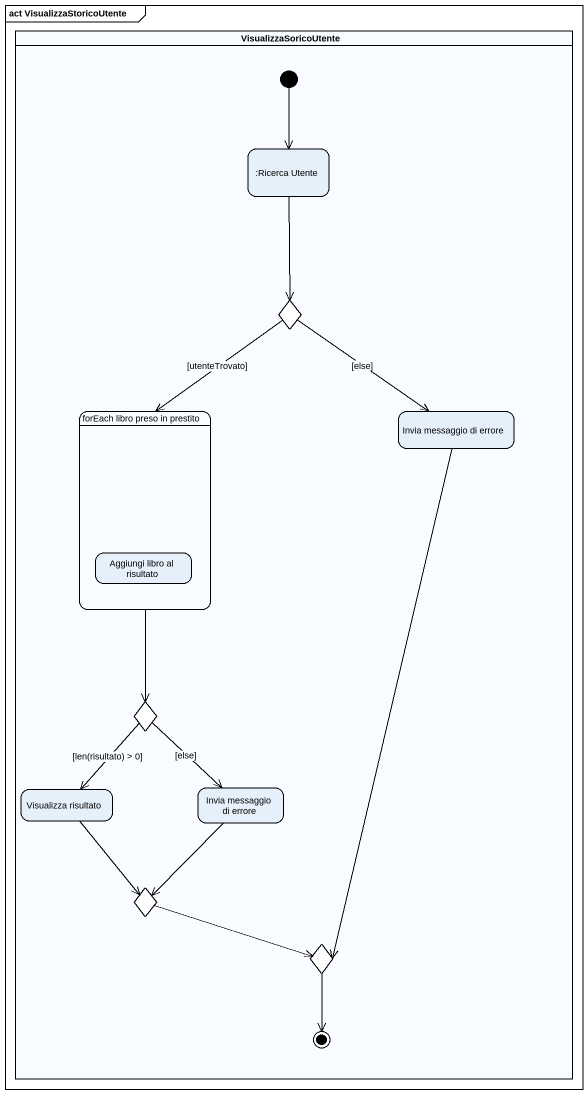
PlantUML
@startuml
mainframe act VisualizzaStoricoUtente
hide empty description
state VisualizzaSoricoUtente <<partition>> {
  state ":Ricerca Utente" as Ricerca_Utente
  state choice1 <<choice>>
  state "forEach libro preso in prestito" as forEach_libro_preso_in {
    state "Aggiungi libro al risultato" as Aggiungi_libro_al_risultato
  }
  state "Invia messaggio di errore" as Invia_messaggio_di_errore
  state choice2 <<choice>>
  state "Visualizza risultato" as Visualizza_risultato
  state "Invia messaggio di errore" as Invia_messaggio_di_errore_2
  state choice3 <<choice>>
  state choice4 <<choice>>
  [*] --> Ricerca_Utente
  choice4 --> [*]
}
Ricerca_Utente --> choice1
choice1 --> forEach_libro_preso_in : [utenteTrovato]
choice1 --> Invia_messaggio_di_errore : [else]
forEach_libro_preso_in --> choice2
Invia_messaggio_di_errore --> choice4
choice2 --> Visualizza_risultato : [len(risultato) > 0]
choice2 --> Invia_messaggio_di_errore_2 : [else]
Visualizza_risultato --> choice3
Invia_messaggio_di_errore_2 --> choice3
choice3 -right-> choice4
@enduml
